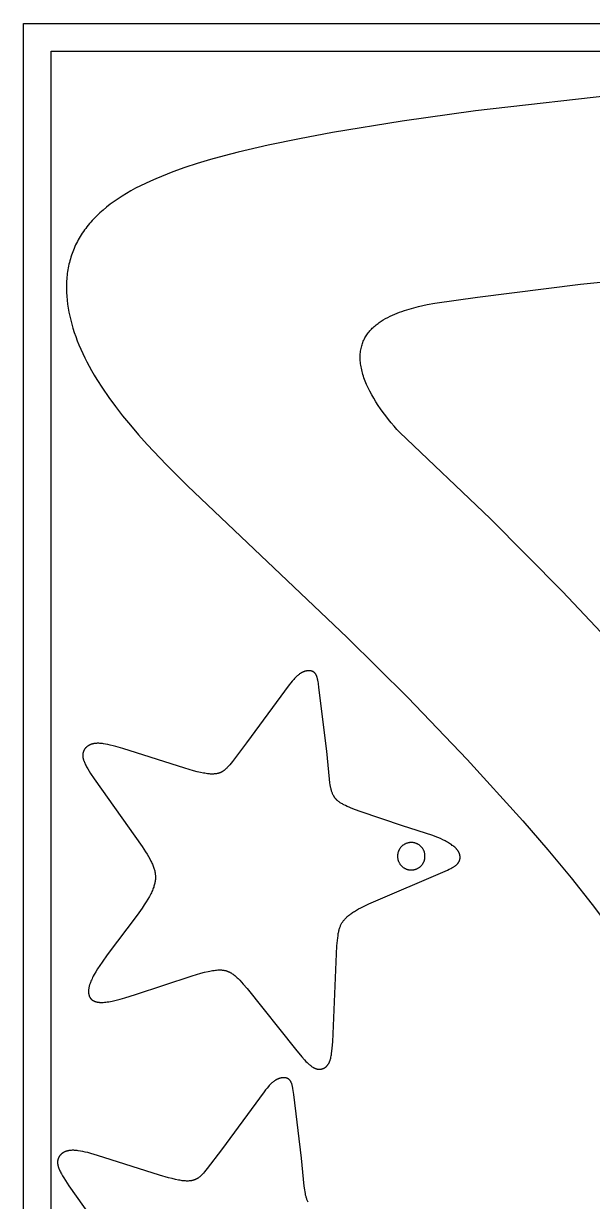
# Model space of a CAD drawing. Header units: millimetres. Extents: x -13379 to -9942, y 7 to 1157.
# Drawn here: x -12042 to -11876.4, y 813.5 to 1156.5 of the extents above; entities that cross this region are included whole.
import ezdxf

# ---------------------------------------------------------------- set-up
doc = ezdxf.new("R2010")
doc.units = ezdxf.units.MM
doc.header["$MEASUREMENT"] = 0
for name, color, linetype in [('SECCIONES', 7, 'Continuous'), ('TABLERO COMPLETO', 7, 'Continuous'), ('TABLERO GONZALO', 1, 'Continuous')]:
    doc.layers.add(name, color=color, linetype=linetype)

msp = doc.modelspace()

# ---------------------------------------------------------------- linework, layer by layer
at = {"layer": 'SECCIONES'}
msp.add_lwpolyline([(-11925.17, 914.05), (-11925.17, 914.19), (-11925.18, 914.33), (-11925.19, 914.46), (-11925.2, 914.6), (-11925.23, 914.74), (-11925.25, 914.88), (-11925.28, 915.01), (-11925.32, 915.15), (-11925.36, 915.28), (-11925.4, 915.41), (-11925.45, 915.54), (-11925.51, 915.67), (-11925.57, 915.79), (-11925.63, 915.92), (-11925.7, 916.04), (-11925.77, 916.16), (-11925.84, 916.27), (-11925.92, 916.39), (-11926.01, 916.5), (-11926.09, 916.61), (-11926.18, 916.71), (-11926.28, 916.81), (-11926.37, 916.91), (-11926.48, 917.01), (-11926.58, 917.1), (-11926.69, 917.19), (-11926.8, 917.27), (-11926.91, 917.35), (-11927.03, 917.43), (-11927.15, 917.5), (-11927.27, 917.57), (-11927.39, 917.63), (-11927.52, 917.69), (-11927.64, 917.75), (-11927.77, 917.8), (-11927.9, 917.84), (-11928.04, 917.89), (-11928.17, 917.92), (-11928.31, 917.95), (-11928.44, 917.98), (-11928.58, 918.01), (-11928.72, 918.02), (-11928.85, 918.04), (-11928.99, 918.04), (-11929.13, 918.05), (-11929.27, 918.05), (-11929.41, 918.04), (-11929.55, 918.03), (-11929.69, 918.01), (-11929.82, 917.99), (-11929.96, 917.97), (-11930.09, 917.94), (-11930.23, 917.9), (-11930.36, 917.87), (-11930.49, 917.82), (-11930.62, 917.77), (-11930.75, 917.72), (-11930.88, 917.66), (-11931, 917.6), (-11931.13, 917.54), (-11931.25, 917.47), (-11931.36, 917.39), (-11931.48, 917.31), (-11931.59, 917.23), (-11931.7, 917.14), (-11931.8, 917.05), (-11931.91, 916.96), (-11932.01, 916.86), (-11932.1, 916.76), (-11932.2, 916.66), (-11932.28, 916.55), (-11932.37, 916.44), (-11932.45, 916.33), (-11932.53, 916.22), (-11932.6, 916.1), (-11932.67, 915.98), (-11932.73, 915.86), (-11932.8, 915.73), (-11932.85, 915.6), (-11932.9, 915.47), (-11932.95, 915.34), (-11932.99, 915.21), (-11933.03, 915.08), (-11933.06, 914.94), (-11933.09, 914.81), (-11933.12, 914.67), (-11933.14, 914.53), (-11933.15, 914.4), (-11933.16, 914.26), (-11933.17, 914.12), (-11933.17, 913.98), (-11933.16, 913.84), (-11933.15, 913.7), (-11933.14, 913.56), (-11933.12, 913.43), (-11933.09, 913.29), (-11933.06, 913.15), (-11933.03, 913.02), (-11932.99, 912.89), (-11932.95, 912.75), (-11932.9, 912.62), (-11932.85, 912.49), (-11932.8, 912.37), (-11932.73, 912.24), (-11932.67, 912.12), (-11932.6, 912), (-11932.53, 911.88), (-11932.45, 911.77), (-11932.37, 911.65), (-11932.28, 911.54), (-11932.2, 911.44), (-11932.1, 911.33), (-11932.01, 911.23), (-11931.91, 911.14), (-11931.8, 911.04), (-11931.7, 910.95), (-11931.59, 910.87), (-11931.48, 910.78), (-11931.36, 910.71), (-11931.25, 910.63), (-11931.13, 910.56), (-11931, 910.5), (-11930.88, 910.43), (-11930.75, 910.38), (-11930.62, 910.32), (-11930.49, 910.28), (-11930.36, 910.23), (-11930.23, 910.19), (-11930.09, 910.16), (-11929.96, 910.13), (-11929.82, 910.1), (-11929.69, 910.08), (-11929.55, 910.07), (-11929.41, 910.06), (-11929.27, 910.05), (-11929.13, 910.05), (-11928.99, 910.05), (-11928.85, 910.06), (-11928.72, 910.07), (-11928.58, 910.09), (-11928.44, 910.11), (-11928.31, 910.14), (-11928.17, 910.17), (-11928.04, 910.21), (-11927.9, 910.25), (-11927.77, 910.3), (-11927.64, 910.35), (-11927.52, 910.4), (-11927.39, 910.46), (-11927.27, 910.53), (-11927.15, 910.6), (-11927.03, 910.67), (-11926.91, 910.74), (-11926.8, 910.82), (-11926.69, 910.91), (-11926.58, 911), (-11926.48, 911.09), (-11926.37, 911.18), (-11926.28, 911.28), (-11926.18, 911.38), (-11926.09, 911.49), (-11926.01, 911.6), (-11925.92, 911.71), (-11925.84, 911.82), (-11925.77, 911.94), (-11925.7, 912.06), (-11925.63, 912.18), (-11925.57, 912.3), (-11925.51, 912.43), (-11925.45, 912.56), (-11925.4, 912.69), (-11925.36, 912.82), (-11925.32, 912.95), (-11925.28, 913.09), (-11925.25, 913.22), (-11925.23, 913.36), (-11925.2, 913.49), (-11925.19, 913.63), (-11925.18, 913.77), (-11925.17, 913.91), (-11925.17, 914.05)], dxfattribs=at)
for points in [[(-11865.95, 1136.22, 0), (-11910.44, 1131.12, 0), (-11931.78, 1128.12, 0), (-11952.05, 1124.81, 0), (-11961.66, 1123.02, 0), (-11970.83, 1121.13, 0), (-11979.51, 1119.11, 0), (-11983.64, 1118.04, 0), (-11987.63, 1116.93, 0), (-11991.45, 1115.78, 0), (-11995.11, 1114.58, 0), (-11998.61, 1113.34, 0), (-12001.92, 1112.04, 0), (-12003.51, 1111.37, 0), (-12005.05, 1110.69, 0), (-12006.55, 1109.99, 0), (-12008, 1109.28, 0), (-12009.4, 1108.56, 0), (-12010.76, 1107.82, 0), (-12012.06, 1107.07, 0), (-12013.32, 1106.3, 0), (-12014.52, 1105.52, 0), (-12015.68, 1104.72, 0), (-12016.79, 1103.91, 0), (-12017.85, 1103.08, 0), (-12018.86, 1102.24, 0), (-12019.83, 1101.39, 0), (-12020.74, 1100.52, 0), (-12021.18, 1100.08, 0), (-12021.61, 1099.64, 0), (-12022.02, 1099.19, 0), (-12022.43, 1098.74, 0), (-12022.82, 1098.28, 0), (-12023.2, 1097.83, 0), (-12023.57, 1097.37, 0), (-12023.92, 1096.9, 0), (-12024.27, 1096.43, 0), (-12024.6, 1095.96, 0), (-12024.92, 1095.49, 0), (-12025.23, 1095.01, 0), (-12025.53, 1094.53, 0), (-12025.82, 1094.05, 0), (-12026.1, 1093.56, 0), (-12026.36, 1093.07, 0), (-12026.61, 1092.58, 0), (-12026.86, 1092.08, 0), (-12027.09, 1091.59, 0), (-12027.31, 1091.08, 0), (-12027.52, 1090.58, 0), (-12027.72, 1090.07, 0), (-12027.91, 1089.56, 0), (-12028.08, 1089.05, 0), (-12028.25, 1088.53, 0), (-12028.41, 1088.01, 0), (-12028.56, 1087.49, 0), (-12028.69, 1086.97, 0), (-12028.82, 1086.44, 0), (-12028.93, 1085.91, 0), (-12029.04, 1085.38, 0), (-12029.13, 1084.84, 0), (-12029.22, 1084.31, 0), (-12029.3, 1083.77, 0), (-12029.36, 1083.23, 0), (-12029.42, 1082.68, 0), (-12029.47, 1082.13, 0), (-12029.5, 1081.59, 0), (-12029.55, 1080.48, 0), (-12029.56, 1079.37, 0), (-12029.53, 1078.25, 0), (-12029.46, 1077.11, 0), (-12029.36, 1075.98, 0), (-12029.22, 1074.83, 0), (-12029.05, 1073.67, 0), (-12028.84, 1072.51, 0), (-12028.59, 1071.34, 0), (-12028.31, 1070.17, 0), (-12027.99, 1068.98, 0), (-12027.64, 1067.79, 0), (-12027.26, 1066.59, 0), (-12026.84, 1065.38, 0), (-12026.38, 1064.17, 0), (-12025.89, 1062.95, 0), (-12025.37, 1061.72, 0), (-12024.81, 1060.48, 0), (-12024.21, 1059.24, 0), (-12023.58, 1057.99, 0), (-12022.92, 1056.73, 0), (-12022.21, 1055.47, 0), (-12021.47, 1054.19, 0), (-12020.7, 1052.91, 0), (-12019.04, 1050.32, 0), (-12017.24, 1047.69, 0), (-12015.29, 1045.02, 0), (-12013.19, 1042.31, 0), (-12010.94, 1039.56, 0), (-12008.54, 1036.76, 0), (-12006, 1033.91, 0), (-12000.46, 1028.03, 0), (-11994.35, 1021.88, 0), (-11947.8, 977.74, 0), (-11930.19, 960.27, 0), (-11912.85, 942.2, 0), (-11896.72, 924.4, 0), (-11889.37, 915.88, 0), (-11882.6, 907.73, 0), (-11876.49, 900.01, 0), (-11871.07, 892.76, 0)], [(-11869.09, 974.17, 0), (-11885.15, 991.19, 0), (-11906.23, 1012.39, 0), (-11932.47, 1037.42, 0), (-11933.33, 1038.35, 0), (-11934.17, 1039.31, 0), (-11935, 1040.29, 0), (-11935.82, 1041.28, 0), (-11936.61, 1042.29, 0), (-11937.37, 1043.3, 0), (-11938.1, 1044.33, 0), (-11938.8, 1045.35, 0), (-11939.47, 1046.38, 0), (-11940.09, 1047.4, 0), (-11940.68, 1048.42, 0), (-11941.22, 1049.44, 0), (-11941.72, 1050.44, 0), (-11942.17, 1051.43, 0), (-11942.38, 1051.92, 0), (-11942.57, 1052.41, 0), (-11942.76, 1052.9, 0), (-11942.93, 1053.38, 0), (-11943.09, 1053.85, 0), (-11943.23, 1054.32, 0), (-11943.37, 1054.79, 0), (-11943.49, 1055.25, 0), (-11943.6, 1055.71, 0), (-11943.7, 1056.16, 0), (-11943.78, 1056.61, 0), (-11943.86, 1057.05, 0), (-11943.92, 1057.49, 0), (-11943.97, 1057.92, 0), (-11944, 1058.35, 0), (-11944.02, 1058.77, 0), (-11944.04, 1059.18, 0), (-11944.04, 1059.59, 0), (-11944.02, 1060, 0), (-11944, 1060.39, 0), (-11943.96, 1060.78, 0), (-11943.91, 1061.17, 0), (-11943.85, 1061.55, 0), (-11943.78, 1061.92, 0), (-11943.7, 1062.29, 0), (-11943.6, 1062.65, 0), (-11943.5, 1063, 0), (-11943.38, 1063.35, 0), (-11943.26, 1063.69, 0), (-11943.12, 1064.02, 0), (-11942.97, 1064.35, 0), (-11942.82, 1064.68, 0), (-11942.65, 1064.99, 0), (-11942.48, 1065.3, 0), (-11942.29, 1065.61, 0), (-11942.09, 1065.9, 0), (-11941.89, 1066.19, 0), (-11941.68, 1066.48, 0), (-11941.46, 1066.76, 0), (-11941.23, 1067.03, 0), (-11940.99, 1067.3, 0), (-11940.75, 1067.56, 0), (-11940.5, 1067.81, 0), (-11940.24, 1068.06, 0), (-11939.97, 1068.31, 0), (-11939.7, 1068.54, 0), (-11939.42, 1068.78, 0), (-11939.13, 1069, 0), (-11938.84, 1069.22, 0), (-11938.54, 1069.44, 0), (-11938.24, 1069.65, 0), (-11937.94, 1069.85, 0), (-11937.62, 1070.05, 0), (-11937.31, 1070.24, 0), (-11936.66, 1070.62, 0), (-11936, 1070.97, 0), (-11935.33, 1071.31, 0), (-11934.65, 1071.62, 0), (-11933.96, 1071.92, 0), (-11933.27, 1072.2, 0), (-11932.57, 1072.47, 0), (-11931.87, 1072.72, 0), (-11931.17, 1072.96, 0), (-11929.78, 1073.39, 0), (-11928.42, 1073.77, 0), (-11927.09, 1074.11, 0), (-11925.8, 1074.41, 0), (-11924.58, 1074.68, 0), (-11922.31, 1075.11, 0), (-11909.86, 1076.89, 0), (-11879.95, 1080.61, 0), (-11849.97, 1083.67, 0)]]:
    msp.add_polyline3d(points, dxfattribs=at)
at = {"layer": 'TABLERO COMPLETO'}
for points in [[(-11931.71, 922.93), (-11944.05, 927.1), (-11945.42, 927.6), (-11946.67, 928.08), (-11947.25, 928.32), (-11947.79, 928.55), (-11948.3, 928.79), (-11948.78, 929.03), (-11949.01, 929.15), (-11949.23, 929.27), (-11949.44, 929.39), (-11949.64, 929.51), (-11949.83, 929.64), (-11950.02, 929.76), (-11950.2, 929.89), (-11950.37, 930.03), (-11950.54, 930.16), (-11950.69, 930.3), (-11950.84, 930.44), (-11950.91, 930.51), (-11950.98, 930.58), (-11951.05, 930.65), (-11951.12, 930.73), (-11951.18, 930.8), (-11951.25, 930.88), (-11951.31, 930.95), (-11951.37, 931.03), (-11951.43, 931.11), (-11951.49, 931.19), (-11951.54, 931.27), (-11951.6, 931.35), (-11951.65, 931.43), (-11951.7, 931.52), (-11951.75, 931.6), (-11951.8, 931.69), (-11951.89, 931.86), (-11951.98, 932.04), (-11952.07, 932.23), (-11952.14, 932.42), (-11952.22, 932.62), (-11952.29, 932.82), (-11952.35, 933.02), (-11952.42, 933.23), (-11952.48, 933.45), (-11952.53, 933.67), (-11952.58, 933.9), (-11952.68, 934.37), (-11952.76, 934.87), (-11952.84, 935.39), (-11952.98, 936.5), (-11953.75, 944.69), (-11956.04, 963.21), (-11956.2, 964.39), (-11956.28, 964.9), (-11956.32, 965.14), (-11956.37, 965.37), (-11956.42, 965.59), (-11956.47, 965.8), (-11956.53, 966), (-11956.59, 966.19), (-11956.62, 966.28), (-11956.65, 966.37), (-11956.68, 966.46), (-11956.72, 966.54), (-11956.75, 966.62), (-11956.79, 966.7), (-11956.83, 966.78), (-11956.87, 966.86), (-11956.91, 966.93), (-11956.95, 967), (-11956.99, 967.07), (-11957.04, 967.13), (-11957.08, 967.2), (-11957.13, 967.26), (-11957.18, 967.32), (-11957.23, 967.38), (-11957.28, 967.43), (-11957.3, 967.46), (-11957.33, 967.48), (-11957.36, 967.51), (-11957.38, 967.53), (-11957.41, 967.56), (-11957.44, 967.58), (-11957.47, 967.6), (-11957.49, 967.63), (-11957.52, 967.65), (-11957.55, 967.67), (-11957.58, 967.69), (-11957.61, 967.71), (-11957.64, 967.73), (-11957.67, 967.75), (-11957.7, 967.77), (-11957.73, 967.79), (-11957.76, 967.8), (-11957.8, 967.82), (-11957.83, 967.84), (-11957.86, 967.85), (-11957.89, 967.87), (-11957.93, 967.88), (-11957.99, 967.91), (-11958.06, 967.93), (-11958.13, 967.96), (-11958.2, 967.98), (-11958.27, 968), (-11958.34, 968.01), (-11958.42, 968.03), (-11958.49, 968.04), (-11958.56, 968.05), (-11958.64, 968.06), (-11958.72, 968.07), (-11958.79, 968.07), (-11958.87, 968.07), (-11958.95, 968.07), (-11959.03, 968.07), (-11959.11, 968.07), (-11959.19, 968.07), (-11959.27, 968.06), (-11959.36, 968.05), (-11959.44, 968.04), (-11959.52, 968.03), (-11959.6, 968.02), (-11959.69, 968), (-11959.77, 967.99), (-11959.85, 967.97), (-11959.94, 967.95), (-11960.02, 967.92), (-11960.11, 967.9), (-11960.19, 967.87), (-11960.28, 967.85), (-11960.36, 967.82), (-11960.45, 967.79), (-11960.53, 967.75), (-11960.62, 967.72), (-11960.7, 967.68), (-11960.79, 967.64), (-11960.88, 967.6), (-11960.96, 967.56), (-11961.05, 967.51), (-11961.14, 967.47), (-11961.22, 967.42), (-11961.31, 967.36), (-11961.4, 967.31), (-11961.49, 967.25), (-11961.67, 967.13), (-11961.84, 967), (-11962.03, 966.86), (-11962.21, 966.71), (-11962.4, 966.54), (-11962.58, 966.36), (-11962.78, 966.18), (-11962.97, 965.98), (-11963.17, 965.76), (-11963.37, 965.54), (-11963.79, 965.05), (-11964.23, 964.52), (-11964.68, 963.94), (-11977.09, 947.11), (-11981.22, 941.64), (-11982, 940.69), (-11982.36, 940.27), (-11982.54, 940.08), (-11982.71, 939.89), (-11982.88, 939.72), (-11983.05, 939.55), (-11983.22, 939.4), (-11983.39, 939.25), (-11983.56, 939.11), (-11983.64, 939.04), (-11983.73, 938.98), (-11983.81, 938.92), (-11983.9, 938.86), (-11983.99, 938.8), (-11984.07, 938.75), (-11984.16, 938.69), (-11984.25, 938.64), (-11984.34, 938.59), (-11984.43, 938.54), (-11984.52, 938.5), (-11984.61, 938.46), (-11984.71, 938.41), (-11984.8, 938.37), (-11984.9, 938.34), (-11984.99, 938.3), (-11985.09, 938.27), (-11985.19, 938.24), (-11985.29, 938.21), (-11985.39, 938.18), (-11985.5, 938.15), (-11985.6, 938.13), (-11985.71, 938.1), (-11985.82, 938.08), (-11985.93, 938.06), (-11986.04, 938.05), (-11986.15, 938.03), (-11986.27, 938.02), (-11986.38, 938.01), (-11986.5, 938), (-11986.75, 937.98), (-11987.01, 937.98), (-11987.28, 937.98), (-11987.56, 937.99), (-11987.86, 938.01), (-11988.17, 938.04), (-11988.5, 938.08), (-11988.85, 938.13), (-11989.22, 938.19), (-11989.61, 938.26), (-11990.48, 938.44), (-11991.45, 938.67), (-11992.54, 938.95), (-11995.09, 939.69), (-12013.14, 945.45), (-12015.13, 946.02), (-12015.99, 946.24), (-12016.77, 946.43), (-12017.49, 946.59), (-12018.15, 946.71), (-12018.76, 946.81), (-12019.05, 946.84), (-12019.33, 946.88), (-12019.6, 946.9), (-12019.86, 946.92), (-12020.11, 946.93), (-12020.35, 946.93), (-12020.59, 946.93), (-12020.81, 946.92), (-12021.03, 946.9), (-12021.25, 946.88), (-12021.45, 946.85), (-12021.55, 946.83), (-12021.65, 946.82), (-12021.75, 946.8), (-12021.85, 946.78), (-12021.94, 946.75), (-12022.03, 946.73), (-12022.12, 946.7), (-12022.21, 946.67), (-12022.3, 946.65), (-12022.39, 946.62), (-12022.47, 946.58), (-12022.56, 946.55), (-12022.64, 946.52), (-12022.72, 946.48), (-12022.8, 946.44), (-12022.88, 946.4), (-12022.96, 946.36), (-12023.03, 946.32), (-12023.11, 946.28), (-12023.18, 946.23), (-12023.25, 946.19), (-12023.32, 946.14), (-12023.39, 946.09), (-12023.46, 946.04), (-12023.52, 945.99), (-12023.59, 945.94), (-12023.65, 945.88), (-12023.71, 945.83), (-12023.77, 945.77), (-12023.83, 945.72), (-12023.89, 945.66), (-12023.95, 945.6), (-12024, 945.54), (-12024.05, 945.47), (-12024.1, 945.41), (-12024.15, 945.35), (-12024.2, 945.28), (-12024.25, 945.21), (-12024.29, 945.15), (-12024.34, 945.08), (-12024.38, 945.01), (-12024.42, 944.94), (-12024.45, 944.87), (-12024.49, 944.79), (-12024.53, 944.72), (-12024.56, 944.64), (-12024.59, 944.57), (-12024.62, 944.49), (-12024.64, 944.41), (-12024.67, 944.34), (-12024.69, 944.26), (-12024.71, 944.17), (-12024.73, 944.09), (-12024.75, 944.01), (-12024.76, 943.93), (-12024.77, 943.84), (-12024.78, 943.76), (-12024.79, 943.67), (-12024.8, 943.58), (-12024.8, 943.49), (-12024.8, 943.4), (-12024.8, 943.31), (-12024.79, 943.22), (-12024.79, 943.12), (-12024.78, 943.03), (-12024.77, 942.93), (-12024.75, 942.84), (-12024.74, 942.74), (-12024.72, 942.64), (-12024.7, 942.54), (-12024.67, 942.43), (-12024.65, 942.33), (-12024.62, 942.22), (-12024.58, 942.11), (-12024.55, 942), (-12024.51, 941.89), (-12024.43, 941.66), (-12024.33, 941.43), (-12024.22, 941.18), (-12024.1, 940.93), (-12023.97, 940.66), (-12023.83, 940.39), (-12023.68, 940.11), (-12023.33, 939.51), (-12022.94, 938.86), (-12022.5, 938.17), (-12021.47, 936.62), (-12007.54, 916.9), (-12006.54, 915.37), (-12006.09, 914.64), (-12005.67, 913.95), (-12005.29, 913.28), (-12004.96, 912.64), (-12004.8, 912.33), (-12004.66, 912.02), (-12004.52, 911.72), (-12004.4, 911.43), (-12004.28, 911.14), (-12004.18, 910.86), (-12004.08, 910.59), (-12004, 910.31), (-12003.92, 910.05), (-12003.85, 909.78), (-12003.79, 909.52), (-12003.75, 909.26), (-12003.71, 909.01), (-12003.67, 908.75), (-12003.65, 908.5), (-12003.64, 908.25), (-12003.63, 907.99), (-12003.63, 907.74), (-12003.64, 907.49), (-12003.66, 907.23), (-12003.69, 906.97), (-12003.73, 906.71), (-12003.77, 906.44), (-12003.83, 906.17), (-12003.9, 905.89), (-12003.97, 905.61), (-12004.06, 905.32), (-12004.15, 905.03), (-12004.26, 904.72), (-12004.38, 904.41), (-12004.52, 904.09), (-12004.66, 903.76), (-12004.82, 903.42), (-12005, 903.07), (-12005.19, 902.71), (-12005.39, 902.34), (-12005.84, 901.56), (-12006.35, 900.74), (-12006.91, 899.86), (-12007.54, 898.93), (-12008.97, 896.92), (-12017.68, 885.35), (-12019.19, 883.23), (-12019.86, 882.24), (-12020.47, 881.3), (-12021.02, 880.4), (-12021.5, 879.56), (-12021.72, 879.15), (-12021.92, 878.76), (-12022.1, 878.38), (-12022.27, 878), (-12022.42, 877.64), (-12022.56, 877.29), (-12022.68, 876.95), (-12022.79, 876.62), (-12022.84, 876.46), (-12022.88, 876.3), (-12022.92, 876.14), (-12022.96, 875.99), (-12022.99, 875.84), (-12023.02, 875.69), (-12023.04, 875.54), (-12023.07, 875.4), (-12023.08, 875.26), (-12023.1, 875.12), (-12023.11, 874.98), (-12023.12, 874.85), (-12023.12, 874.72), (-12023.12, 874.59), (-12023.12, 874.46), (-12023.11, 874.34), (-12023.1, 874.22), (-12023.09, 874.1), (-12023.07, 873.98), (-12023.05, 873.87), (-12023.03, 873.76), (-12023, 873.65), (-12022.97, 873.54), (-12022.96, 873.49), (-12022.94, 873.44), (-12022.92, 873.39), (-12022.9, 873.34), (-12022.89, 873.29), (-12022.86, 873.24), (-12022.84, 873.19), (-12022.82, 873.15), (-12022.8, 873.1), (-12022.78, 873.05), (-12022.75, 873.01), (-12022.73, 872.96), (-12022.7, 872.92), (-12022.68, 872.87), (-12022.65, 872.83), (-12022.62, 872.79), (-12022.59, 872.75), (-12022.56, 872.71), (-12022.53, 872.67), (-12022.5, 872.63), (-12022.47, 872.59), (-12022.44, 872.55), (-12022.4, 872.51), (-12022.37, 872.47), (-12022.33, 872.44), (-12022.3, 872.4), (-12022.26, 872.37), (-12022.22, 872.33), (-12022.18, 872.3), (-12022.15, 872.27), (-12022.11, 872.23), (-12022.07, 872.2), (-12022.02, 872.17), (-12021.98, 872.14), (-12021.94, 872.11), (-12021.89, 872.08), (-12021.85, 872.05), (-12021.8, 872.02), (-12021.76, 872), (-12021.71, 871.97), (-12021.66, 871.94), (-12021.62, 871.92), (-12021.57, 871.89), (-12021.52, 871.87), (-12021.41, 871.82), (-12021.31, 871.78), (-12021.2, 871.74), (-12021.08, 871.7), (-12020.96, 871.67), (-12020.84, 871.64), (-12020.72, 871.61), (-12020.59, 871.58), (-12020.46, 871.56), (-12020.32, 871.54), (-12020.18, 871.52), (-12020.03, 871.51), (-12019.88, 871.49), (-12019.73, 871.49), (-12019.57, 871.48), (-12019.4, 871.48), (-12019.23, 871.48), (-12019.06, 871.48), (-12018.88, 871.49), (-12018.5, 871.52), (-12018.09, 871.56), (-12017.67, 871.62), (-12017.21, 871.69), (-12016.73, 871.77), (-12016.22, 871.88), (-12015.11, 872.13), (-12013.87, 872.44), (-12012.52, 872.82), (-12009.47, 873.75), (-11992.93, 879.21), (-11990.42, 879.95), (-11989.31, 880.25), (-11988.31, 880.49), (-11987.84, 880.59), (-11987.4, 880.68), (-11986.98, 880.75), (-11986.57, 880.81), (-11986.19, 880.86), (-11985.83, 880.9), (-11985.48, 880.93), (-11985.15, 880.94), (-11984.99, 880.94), (-11984.83, 880.94), (-11984.68, 880.94), (-11984.53, 880.93), (-11984.38, 880.92), (-11984.24, 880.91), (-11984.1, 880.9), (-11983.96, 880.88), (-11983.82, 880.86), (-11983.69, 880.84), (-11983.56, 880.81), (-11983.43, 880.79), (-11983.3, 880.75), (-11983.17, 880.72), (-11983.05, 880.69), (-11982.92, 880.65), (-11982.8, 880.61), (-11982.68, 880.56), (-11982.56, 880.52), (-11982.44, 880.47), (-11982.32, 880.41), (-11982.2, 880.36), (-11982.08, 880.3), (-11981.97, 880.24), (-11981.85, 880.18), (-11981.73, 880.11), (-11981.62, 880.05), (-11981.5, 879.97), (-11981.27, 879.82), (-11981.03, 879.66), (-11980.8, 879.49), (-11980.56, 879.3), (-11980.33, 879.1), (-11980.09, 878.89), (-11979.84, 878.67), (-11979.6, 878.44), (-11979.1, 877.93), (-11978.59, 877.38), (-11978.06, 876.79), (-11976.97, 875.49), (-11962.85, 857.87), (-11961.03, 855.66), (-11960.2, 854.73), (-11959.81, 854.31), (-11959.43, 853.93), (-11959.06, 853.57), (-11958.88, 853.41), (-11958.7, 853.26), (-11958.52, 853.11), (-11958.35, 852.98), (-11958.18, 852.85), (-11958.01, 852.73), (-11957.84, 852.62), (-11957.76, 852.57), (-11957.68, 852.52), (-11957.6, 852.48), (-11957.52, 852.43), (-11957.44, 852.39), (-11957.35, 852.35), (-11957.27, 852.32), (-11957.19, 852.28), (-11957.12, 852.25), (-11957.04, 852.22), (-11956.96, 852.19), (-11956.88, 852.16), (-11956.8, 852.14), (-11956.72, 852.12), (-11956.65, 852.1), (-11956.57, 852.08), (-11956.49, 852.06), (-11956.41, 852.05), (-11956.34, 852.04), (-11956.26, 852.03), (-11956.18, 852.02), (-11956.11, 852.01), (-11956.03, 852.01), (-11955.96, 852.01), (-11955.88, 852.01), (-11955.8, 852.01), (-11955.73, 852.01), (-11955.65, 852.02), (-11955.58, 852.03), (-11955.5, 852.03), (-11955.43, 852.05), (-11955.35, 852.06), (-11955.28, 852.07), (-11955.21, 852.09), (-11955.13, 852.11), (-11955.06, 852.13), (-11954.99, 852.15), (-11954.91, 852.18), (-11954.84, 852.2), (-11954.77, 852.23), (-11954.7, 852.26), (-11954.63, 852.3), (-11954.56, 852.33), (-11954.49, 852.37), (-11954.42, 852.41), (-11954.35, 852.45), (-11954.28, 852.49), (-11954.21, 852.54), (-11954.14, 852.59), (-11954.08, 852.64), (-11954.01, 852.69), (-11953.95, 852.75), (-11953.88, 852.8), (-11953.82, 852.86), (-11953.76, 852.93), (-11953.7, 852.99), (-11953.64, 853.06), (-11953.58, 853.13), (-11953.52, 853.21), (-11953.46, 853.29), (-11953.41, 853.37), (-11953.35, 853.45), (-11953.3, 853.54), (-11953.24, 853.63), (-11953.19, 853.72), (-11953.14, 853.82), (-11953.09, 853.91), (-11953.04, 854.02), (-11952.99, 854.12), (-11952.95, 854.24), (-11952.9, 854.35), (-11952.86, 854.47), (-11952.82, 854.59), (-11952.77, 854.71), (-11952.69, 854.98), (-11952.62, 855.26), (-11952.55, 855.55), (-11952.48, 855.87), (-11952.41, 856.2), (-11952.35, 856.55), (-11952.25, 857.31), (-11952.15, 858.14), (-11951.99, 860.04), (-11950.79, 887.93), (-11950.66, 889.54), (-11950.58, 890.25), (-11950.49, 890.91), (-11950.4, 891.51), (-11950.35, 891.79), (-11950.29, 892.06), (-11950.23, 892.32), (-11950.17, 892.57), (-11950.11, 892.81), (-11950.04, 893.04), (-11949.97, 893.26), (-11949.89, 893.47), (-11949.81, 893.68), (-11949.73, 893.88), (-11949.64, 894.07), (-11949.55, 894.25), (-11949.45, 894.44), (-11949.34, 894.61), (-11949.24, 894.79), (-11949.12, 894.96), (-11949, 895.12), (-11948.87, 895.29), (-11948.74, 895.46), (-11948.6, 895.62), (-11948.45, 895.78), (-11948.3, 895.95), (-11948.13, 896.11), (-11947.96, 896.28), (-11947.78, 896.45), (-11947.59, 896.61), (-11947.39, 896.78), (-11947.18, 896.95), (-11946.96, 897.12), (-11946.73, 897.29), (-11946.49, 897.46), (-11946.24, 897.64), (-11945.98, 897.81), (-11945.7, 897.99), (-11945.12, 898.34), (-11944.49, 898.7), (-11943.81, 899.06), (-11943.08, 899.42), (-11941.49, 900.16), (-11918.57, 910.03), (-11918.11, 910.25), (-11917.69, 910.45), (-11917.31, 910.65), (-11917.13, 910.75), (-11916.96, 910.85), (-11916.8, 910.95), (-11916.64, 911.05), (-11916.49, 911.15), (-11916.35, 911.25), (-11916.22, 911.36), (-11916.15, 911.41), (-11916.09, 911.47), (-11916.03, 911.52), (-11915.97, 911.58), (-11915.91, 911.63), (-11915.85, 911.69), (-11915.8, 911.74), (-11915.74, 911.8), (-11915.69, 911.86), (-11915.64, 911.92), (-11915.59, 911.98), (-11915.54, 912.04), (-11915.5, 912.11), (-11915.45, 912.17), (-11915.41, 912.23), (-11915.37, 912.3), (-11915.33, 912.37), (-11915.29, 912.43), (-11915.25, 912.5), (-11915.22, 912.57), (-11915.19, 912.64), (-11915.15, 912.72), (-11915.13, 912.79), (-11915.1, 912.86), (-11915.07, 912.94), (-11915.05, 913.01), (-11915.03, 913.09), (-11915.01, 913.17), (-11914.99, 913.25), (-11914.98, 913.33), (-11914.97, 913.41), (-11914.96, 913.49), (-11914.95, 913.57), (-11914.95, 913.66), (-11914.95, 913.74), (-11914.95, 913.83), (-11914.95, 913.91), (-11914.96, 914), (-11914.97, 914.09), (-11914.98, 914.18), (-11915, 914.27), (-11915.02, 914.36), (-11915.04, 914.45), (-11915.06, 914.54), (-11915.09, 914.63), (-11915.12, 914.72), (-11915.16, 914.82), (-11915.2, 914.91), (-11915.24, 915), (-11915.29, 915.1), (-11915.34, 915.19), (-11915.39, 915.29), (-11915.45, 915.39), (-11915.51, 915.48), (-11915.57, 915.58), (-11915.64, 915.67), (-11915.71, 915.77), (-11915.79, 915.87), (-11915.86, 915.97), (-11915.95, 916.06), (-11916.03, 916.16), (-11916.12, 916.26), (-11916.22, 916.35), (-11916.32, 916.45), (-11916.42, 916.55), (-11916.52, 916.65), (-11916.74, 916.84), (-11916.98, 917.03), (-11917.23, 917.22), (-11917.49, 917.42), (-11917.77, 917.6), (-11918.05, 917.79), (-11918.35, 917.97), (-11918.66, 918.16), (-11918.98, 918.33), (-11919.31, 918.51), (-11919.99, 918.85), (-11920.7, 919.18), (-11921.42, 919.49), (-11922.16, 919.78), (-11922.91, 920.06), (-11931.71, 922.93)], [(-11959.22, 813.34), (-11959.31, 813.52), (-11959.39, 813.71), (-11959.47, 813.9), (-11959.54, 814.09), (-11959.61, 814.29), (-11959.68, 814.5), (-11959.74, 814.71), (-11959.8, 814.93), (-11959.85, 815.15), (-11959.91, 815.38), (-11960, 815.85), (-11960.09, 816.35), (-11960.17, 816.87), (-11960.3, 817.97), (-11961.07, 826.16), (-11963.36, 844.69), (-11963.52, 845.86), (-11963.6, 846.38), (-11963.65, 846.62), (-11963.7, 846.84), (-11963.74, 847.06), (-11963.8, 847.27), (-11963.85, 847.47), (-11963.91, 847.66), (-11963.94, 847.76), (-11963.97, 847.84), (-11964.01, 847.93), (-11964.04, 848.02), (-11964.08, 848.1), (-11964.11, 848.18), (-11964.15, 848.26), (-11964.19, 848.33), (-11964.23, 848.4), (-11964.27, 848.48), (-11964.32, 848.54), (-11964.36, 848.61), (-11964.41, 848.67), (-11964.45, 848.74), (-11964.5, 848.79), (-11964.55, 848.85), (-11964.6, 848.91), (-11964.63, 848.93), (-11964.65, 848.96), (-11964.68, 848.98), (-11964.71, 849.01), (-11964.73, 849.03), (-11964.76, 849.06), (-11964.79, 849.08), (-11964.82, 849.1), (-11964.85, 849.12), (-11964.88, 849.14), (-11964.91, 849.17), (-11964.94, 849.19), (-11964.97, 849.2), (-11965, 849.22), (-11965.03, 849.24), (-11965.06, 849.26), (-11965.09, 849.28), (-11965.12, 849.29), (-11965.15, 849.31), (-11965.18, 849.33), (-11965.22, 849.34), (-11965.25, 849.36), (-11965.32, 849.38), (-11965.38, 849.41), (-11965.45, 849.43), (-11965.52, 849.45), (-11965.59, 849.47), (-11965.67, 849.49), (-11965.74, 849.5), (-11965.81, 849.51), (-11965.89, 849.53), (-11965.97, 849.53), (-11966.04, 849.54), (-11966.12, 849.55), (-11966.2, 849.55), (-11966.28, 849.55), (-11966.36, 849.55), (-11966.44, 849.55), (-11966.52, 849.54), (-11966.6, 849.53), (-11966.68, 849.53), (-11966.76, 849.52), (-11966.84, 849.51), (-11966.93, 849.49), (-11967.01, 849.48), (-11967.09, 849.46), (-11967.18, 849.44), (-11967.26, 849.42), (-11967.35, 849.4), (-11967.43, 849.38), (-11967.52, 849.35), (-11967.6, 849.32), (-11967.69, 849.29), (-11967.77, 849.26), (-11967.86, 849.23), (-11967.94, 849.19), (-11968.03, 849.16), (-11968.11, 849.12), (-11968.2, 849.08), (-11968.29, 849.03), (-11968.37, 848.99), (-11968.46, 848.94), (-11968.55, 848.89), (-11968.64, 848.84), (-11968.72, 848.78), (-11968.81, 848.73), (-11968.99, 848.61), (-11969.17, 848.48), (-11969.35, 848.33), (-11969.53, 848.18), (-11969.72, 848.02), (-11969.91, 847.84), (-11970.1, 847.65), (-11970.3, 847.45), (-11970.49, 847.24), (-11970.7, 847.01), (-11971.11, 846.53), (-11971.55, 846), (-11972, 845.42), (-11984.41, 828.58), (-11988.55, 823.12), (-11989.32, 822.16), (-11989.68, 821.75), (-11989.86, 821.55), (-11990.03, 821.37), (-11990.2, 821.19), (-11990.37, 821.03), (-11990.54, 820.87), (-11990.71, 820.72), (-11990.88, 820.59), (-11990.97, 820.52), (-11991.05, 820.46), (-11991.14, 820.39), (-11991.23, 820.33), (-11991.31, 820.28), (-11991.4, 820.22), (-11991.49, 820.17), (-11991.58, 820.12), (-11991.67, 820.07), (-11991.76, 820.02), (-11991.85, 819.97), (-11991.94, 819.93), (-11992.03, 819.89), (-11992.13, 819.85), (-11992.22, 819.81), (-11992.32, 819.78), (-11992.42, 819.74), (-11992.52, 819.71), (-11992.62, 819.68), (-11992.72, 819.65), (-11992.82, 819.63), (-11992.93, 819.6), (-11993.03, 819.58), (-11993.14, 819.56), (-11993.25, 819.54), (-11993.36, 819.52), (-11993.47, 819.51), (-11993.59, 819.49), (-11993.71, 819.48), (-11993.83, 819.47), (-11994.08, 819.46), (-11994.33, 819.45), (-11994.6, 819.46), (-11994.89, 819.47), (-11995.18, 819.49), (-11995.49, 819.52), (-11995.82, 819.56), (-11996.17, 819.6), (-11996.54, 819.66), (-11996.94, 819.74), (-11997.8, 819.92), (-11998.77, 820.15), (-11999.86, 820.43), (-12002.42, 821.16), (-12020.46, 826.93), (-12022.45, 827.49), (-12023.31, 827.72), (-12024.1, 827.91), (-12024.81, 828.06), (-12025.48, 828.19), (-12026.09, 828.28), (-12026.38, 828.32), (-12026.65, 828.35), (-12026.92, 828.37), (-12027.18, 828.39), (-12027.43, 828.4), (-12027.68, 828.4), (-12027.91, 828.4), (-12028.14, 828.39), (-12028.36, 828.38), (-12028.57, 828.35), (-12028.78, 828.33), (-12028.88, 828.31), (-12028.98, 828.29), (-12029.07, 828.27), (-12029.17, 828.25), (-12029.26, 828.23), (-12029.36, 828.2), (-12029.45, 828.18), (-12029.54, 828.15), (-12029.63, 828.12), (-12029.71, 828.09), (-12029.8, 828.06), (-12029.88, 828.03), (-12029.97, 827.99), (-12030.05, 827.95), (-12030.13, 827.92), (-12030.21, 827.88), (-12030.28, 827.84), (-12030.36, 827.8), (-12030.43, 827.75), (-12030.51, 827.71), (-12030.58, 827.66), (-12030.65, 827.62), (-12030.72, 827.57), (-12030.78, 827.52), (-12030.85, 827.47), (-12030.91, 827.41), (-12030.98, 827.36), (-12031.04, 827.3), (-12031.1, 827.25), (-12031.16, 827.19), (-12031.21, 827.13), (-12031.27, 827.07), (-12031.32, 827.01), (-12031.38, 826.95), (-12031.43, 826.89), (-12031.48, 826.82), (-12031.53, 826.76), (-12031.57, 826.69), (-12031.62, 826.62), (-12031.66, 826.55), (-12031.7, 826.48), (-12031.74, 826.41), (-12031.78, 826.34), (-12031.82, 826.27), (-12031.85, 826.19), (-12031.88, 826.12), (-12031.91, 826.04), (-12031.94, 825.97), (-12031.97, 825.89), (-12031.99, 825.81), (-12032.02, 825.73), (-12032.04, 825.65), (-12032.05, 825.57), (-12032.07, 825.49), (-12032.09, 825.4), (-12032.1, 825.32), (-12032.11, 825.23), (-12032.12, 825.14), (-12032.12, 825.06), (-12032.12, 824.97), (-12032.12, 824.88), (-12032.12, 824.79), (-12032.12, 824.69), (-12032.11, 824.6), (-12032.1, 824.5), (-12032.09, 824.41), (-12032.08, 824.31), (-12032.06, 824.21), (-12032.04, 824.11), (-12032.02, 824.01), (-12032, 823.91), (-12031.97, 823.8), (-12031.94, 823.7), (-12031.91, 823.59), (-12031.87, 823.48), (-12031.84, 823.37), (-12031.75, 823.14), (-12031.66, 822.9), (-12031.55, 822.66), (-12031.43, 822.4), (-12031.3, 822.14), (-12031.16, 821.86), (-12031, 821.58), (-12030.66, 820.98), (-12030.26, 820.34), (-12029.82, 819.64), (-12028.8, 818.1), (-12014.87, 798.38)]]:
    msp.add_lwpolyline(points, dxfattribs=at)
at = {"layer": 'TABLERO GONZALO'}
for points in [[(-12042.02, 6.54), (-12042.02, 1156.54), (-9942.02, 1156.54), (-9942.02, 6.54), (-12042.02, 6.54)], [(-12034.02, 14.54), (-12034.02, 1148.54), (-9950.02, 1148.54), (-9950.02, 14.54), (-12034.02, 14.54)]]:
    msp.add_lwpolyline(points, dxfattribs=at)

doc.saveas('drawing.dxf')
